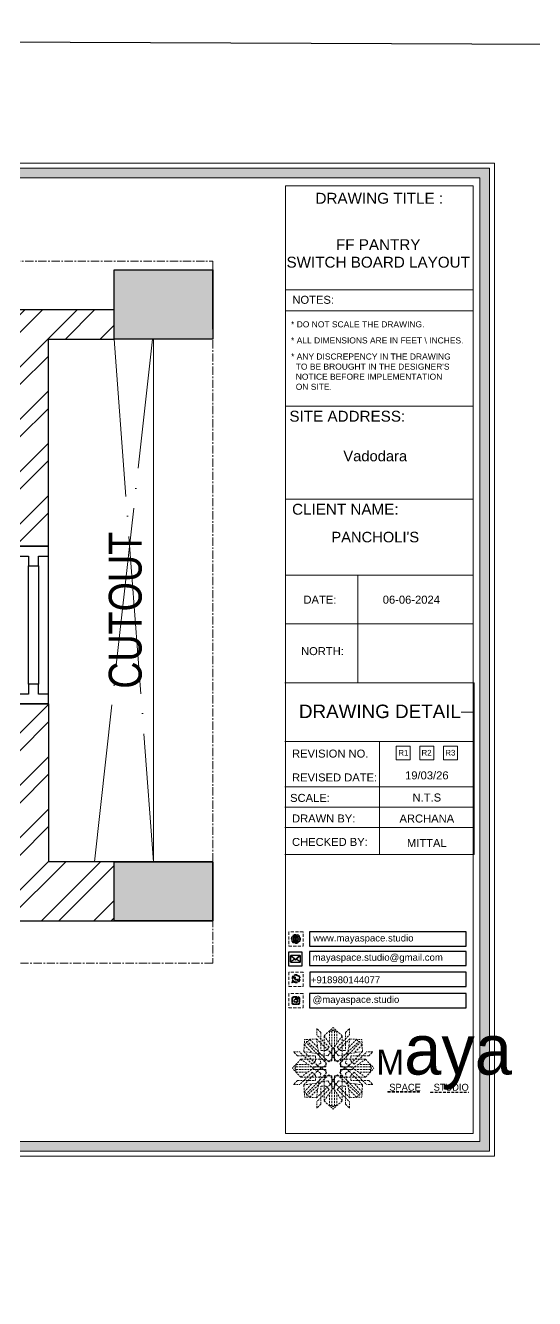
# Model space of a CAD drawing. Header units: millimetres. Extents: x 56222 to 3066687, y -650199 to -121287.
# Drawn here: x 133753.9 to 133831.3, y -184491.2 to -184297.6 of the extents above; entities that cross this region are included whole.
import ezdxf
from ezdxf.enums import TextEntityAlignment as Align

# ---------------------------------------------------------------- set-up
doc = ezdxf.new("R2010")
doc.units = ezdxf.units.MM
doc.header["$MEASUREMENT"] = 0
for name, pattern in [('ACAD_ISO04W100', [30, 24, -3, 0, -3]), ('CENTER', [2, 1.25, -0.25, 0.25, -0.25]), ('DASHEDX2', [1.5, 1, -0.5])]:
    doc.linetypes.add(name, pattern=pattern)
for name, color, linetype, lineweight in [('COLUMN', 1, 'Continuous', 30), ('Dimension', 10, 'DASHEDX2', 20), ('FIRST FLOOR', 7, 'Continuous', 9), ('FIRST FLOOR ( TEXT )', 7, 'Continuous', 9), ('FIRST FLOOR_( PLine )_', 251, 'Continuous', 30), ('FURNITURE', 32, 'Continuous', 9), ('GROUND FLOOR', 7, 'Continuous', 9), ('hatch-wall', 8, 'Continuous', 9), ('NAME PLATE', 7, 'Continuous', 25), ('TILE', 14, 'Continuous', 9)]:
    doc.layers.add(name, color=color, linetype=linetype, lineweight=lineweight)
doc.layers.add('XX~SLAB ( PLINE )', color=251, linetype='Continuous', plot=False)
doc.styles.add('Arial', font='arial.ttf')
doc.styles.add("Cn_BT_0'-0", font='swissc.ttf')
doc.styles.get("Standard").update_dxf_attribs({"font": 'arial.ttf', "height": 6})

# ---------------------------------------------------------------- blocks, each defined once
blk = doc.blocks.new('FSFSF')
at = {"color": 42, "lineweight": 5, "true_color": 0xe0ac11}
for p, q in [((28600.03, 143.51), (28600.03, 140.16)), ((28602.15, 141.41), (28600.03, 143.51)), ((28602.15, 141.41), (28602.15, 131.95)), ((28603.86, 139.69), (28608.58, 144.08)), ((28607.9, 142.22), (28606.58, 142.22)), ((28606.58, 142.22), (28606.58, 135.84)), ((28607.9, 142.22), (28608.58, 142.85)), ((28607.9, 142.22), (28607.9, 126.58)), ((28613.31, 139.69), (28608.58, 144.08)), ((28609.27, 142.22), (28608.59, 142.85)), ((28609.27, 142.22), (28609.27, 126.58)), ((28609.27, 142.22), (28610.59, 142.22)), ((28610.59, 142.22), (28610.59, 135.84)), ((28615.02, 141.41), (28617.14, 143.51)), ((28615.02, 141.41), (28615.02, 131.95)), ((28617.14, 143.51), (28617.14, 140.16)), ((28593.19, 131.45), (28593.54, 137.71)), ((28593.39, 135), (28594.56, 136.12)), ((28593.39, 135), (28597.6, 130.78)), ((28599.8, 138.06), (28593.54, 137.71)), ((28595.12, 136.69), (28594.53, 136.69)), ((28594.56, 136.12), (28594.56, 136.71)), ((28605.17, 124.98), (28594.56, 136.12)), ((28596.24, 137.86), (28595.12, 136.69)), ((28606.27, 126.08), (28595.12, 136.69)), ((28596.24, 137.86), (28600.47, 133.65)), ((28601.03, 130), (28599.8, 138.06)), ((28599.8, 138.05), (28608.58, 129.56)), ((28606.47, 133.76), (28600.03, 140.16)), ((28603.86, 126.58), (28603.86, 139.69)), ((28603.86, 139.69), (28608.58, 133.02)), ((28613.31, 139.69), (28608.59, 133.02)), ((28617.37, 138.05), (28608.59, 129.56)), ((28610.7, 133.76), (28617.14, 140.16)), ((28610.9, 126.08), (28622.05, 136.69)), ((28612.02, 124.98), (28622.62, 136.12)), ((28613.31, 126.58), (28613.31, 139.69)), ((28616.14, 130), (28617.37, 138.06)), ((28620.93, 137.86), (28616.7, 133.65)), ((28617.37, 138.06), (28623.63, 137.71)), ((28623.8, 135), (28619.59, 130.78)), ((28620.93, 137.86), (28622.05, 136.69)), ((28622.05, 136.69), (28622.64, 136.69)), ((28622.62, 136.12), (28622.62, 136.71)), ((28623.8, 135), (28622.62, 136.12)), ((28624, 131.45), (28623.65, 137.71)), ((28591.56, 127.39), (28587.17, 122.66)), ((28587.73, 131.22), (28591.08, 131.22)), ((28589.84, 129.1), (28587.73, 131.22)), ((28589.84, 129.1), (28599.29, 129.1)), ((28597.49, 124.78), (28591.08, 131.22)), ((28604.66, 127.39), (28591.56, 127.39)), ((28591.56, 127.39), (28598.23, 122.67)), ((28593.19, 131.45), (28601.69, 122.67)), ((28601.25, 130.22), (28593.19, 131.45)), ((28599.29, 126.5), (28599.29, 129.1)), ((28605.86, 129.18), (28601.03, 130)), ((28602.07, 125.39), (28601.25, 130.22)), ((28604.75, 131.95), (28602.15, 131.95)), ((28603.68, 126.54), (28603.68, 127.39)), ((28604.71, 127.57), (28603.86, 127.57)), ((28604.66, 123.35), (28604.66, 127.39)), ((28604.7, 126.58), (28604.71, 127.57)), ((28606.47, 133.76), (28604.75, 131.95)), ((28605.86, 129.18), (28608.58, 133.02)), ((28606.27, 126.08), (28608.58, 128.27)), ((28607.9, 128.92), (28608.58, 129.56)), ((28607.9, 128.92), (28608.58, 128.27)), ((28611.31, 129.18), (28608.59, 133.02)), ((28609.27, 128.92), (28608.59, 129.56)), ((28609.27, 128.92), (28608.59, 128.27)), ((28610.9, 126.08), (28608.59, 128.27)), ((28610.7, 133.76), (28612.42, 131.95)), ((28611.31, 129.18), (28616.14, 130)), ((28612.42, 131.95), (28615.02, 131.95)), ((28612.46, 126.58), (28612.46, 127.57)), ((28612.46, 127.57), (28613.31, 127.57)), ((28612.52, 123.35), (28612.52, 127.39)), ((28612.52, 127.39), (28625.63, 127.39)), ((28613.51, 126.54), (28613.51, 127.39)), ((28615.12, 125.39), (28615.94, 130.22)), ((28623.99, 131.45), (28615.5, 122.67)), ((28615.94, 130.22), (28624, 131.45)), ((28627.34, 129.1), (28617.89, 129.1)), ((28617.89, 126.5), (28617.89, 129.1)), ((28625.63, 127.39), (28618.96, 122.67)), ((28619.7, 124.78), (28626.1, 131.22)), ((28625.63, 127.39), (28630.02, 122.66)), ((28629.45, 131.22), (28626.1, 131.22)), ((28627.34, 129.1), (28629.45, 131.22)), ((28591.56, 117.94), (28587.17, 122.66)), ((28589.03, 123.35), (28588.4, 122.67)), ((28589.03, 121.98), (28588.4, 122.65)), ((28589.03, 123.35), (28589.03, 124.67)), ((28589.03, 124.67), (28595.4, 124.67)), ((28589.03, 123.35), (28604.66, 123.35)), ((28589.03, 121.98), (28604.66, 121.98)), ((28589.03, 121.98), (28589.03, 120.66)), ((28589.03, 120.66), (28595.4, 120.66)), ((28597.49, 120.54), (28591.08, 114.11)), ((28591.56, 117.94), (28598.23, 122.65)), ((28593.19, 113.88), (28601.69, 122.65)), ((28597.49, 124.78), (28599.29, 126.5)), ((28597.49, 120.54), (28599.29, 118.83)), ((28602.07, 125.39), (28598.23, 122.67)), ((28602.07, 119.94), (28598.23, 122.65)), ((28602.33, 123.35), (28601.69, 122.67)), ((28602.33, 121.98), (28601.69, 122.65)), ((28602.33, 123.35), (28602.97, 122.67)), ((28602.33, 121.98), (28602.97, 122.65)), ((28605.17, 124.98), (28602.97, 122.67)), ((28605.17, 120.35), (28602.97, 122.65)), ((28604.66, 126.54), (28603.68, 126.54)), ((28607.9, 126.58), (28603.86, 126.58)), ((28604.66, 121.98), (28604.66, 117.94)), ((28609.27, 126.58), (28613.31, 126.58)), ((28612.02, 124.98), (28614.21, 122.67)), ((28612.02, 120.35), (28614.21, 122.65)), ((28612.52, 126.54), (28613.51, 126.54)), ((28628.16, 123.35), (28612.52, 123.35)), ((28612.52, 121.98), (28612.52, 117.94)), ((28628.16, 121.98), (28612.52, 121.98)), ((28614.85, 123.35), (28614.21, 122.67)), ((28614.85, 121.98), (28614.21, 122.65)), ((28614.85, 123.35), (28615.5, 122.67)), ((28614.85, 121.98), (28615.5, 122.65)), ((28615.12, 125.39), (28618.96, 122.67)), ((28615.12, 119.94), (28618.96, 122.65)), ((28623.99, 113.88), (28615.5, 122.65)), ((28619.7, 124.78), (28617.89, 126.5)), ((28619.7, 120.54), (28617.89, 118.83)), ((28625.63, 117.94), (28618.96, 122.65)), ((28619.7, 120.54), (28626.1, 114.11)), ((28628.16, 124.67), (28621.78, 124.67)), ((28628.16, 120.66), (28621.78, 120.66)), ((28625.63, 117.94), (28630.02, 122.66)), ((28628.16, 123.35), (28628.16, 124.67)), ((28628.16, 123.35), (28628.78, 122.67)), ((28628.16, 121.98), (28628.78, 122.65)), ((28628.16, 121.98), (28628.16, 120.66)), ((28589.84, 116.23), (28587.73, 114.11)), ((28587.73, 114.11), (28591.08, 114.11)), ((28589.84, 116.23), (28599.29, 116.23)), ((28604.66, 117.94), (28591.56, 117.94)), ((28601.25, 115.1), (28593.19, 113.87)), ((28593.19, 113.87), (28593.54, 107.62)), ((28593.39, 110.32), (28597.6, 114.55)), ((28605.17, 120.35), (28594.56, 109.2)), ((28606.27, 119.15), (28595.12, 108.54)), ((28599.29, 118.83), (28599.29, 116.23)), ((28599.8, 107.17), (28608.58, 115.67)), ((28601.03, 115.23), (28599.8, 107.17)), ((28605.86, 116.05), (28601.03, 115.23)), ((28602.07, 119.94), (28601.25, 115.1)), ((28604.66, 118.78), (28603.68, 118.78)), ((28603.68, 118.78), (28603.68, 117.94)), ((28607.9, 118.65), (28603.86, 118.65)), ((28603.86, 118.65), (28603.86, 105.54)), ((28604.71, 117.66), (28603.86, 117.66)), ((28604.7, 118.65), (28604.71, 117.66)), ((28605.86, 116.05), (28608.58, 112.21)), ((28606.27, 119.15), (28608.58, 116.96)), ((28607.9, 103.01), (28607.9, 118.65)), ((28607.9, 116.31), (28608.58, 116.96)), ((28607.9, 116.31), (28608.58, 115.67)), ((28610.9, 119.15), (28608.59, 116.96)), ((28609.27, 116.31), (28608.59, 116.96)), ((28609.27, 116.31), (28608.59, 115.67)), ((28611.31, 116.05), (28608.59, 112.21)), ((28617.37, 107.17), (28608.59, 115.67)), ((28609.27, 118.65), (28613.31, 118.65)), ((28609.27, 103.01), (28609.27, 118.65)), ((28610.9, 119.15), (28622.05, 108.54)), ((28611.31, 116.05), (28616.14, 115.23)), ((28612.02, 120.35), (28622.62, 109.2)), ((28612.46, 118.65), (28612.46, 117.66)), ((28612.46, 117.66), (28613.31, 117.66)), ((28612.52, 118.78), (28613.51, 118.78)), ((28612.52, 117.94), (28625.63, 117.94)), ((28613.31, 118.65), (28613.31, 105.54)), ((28613.51, 118.78), (28613.51, 117.94)), ((28615.12, 119.94), (28615.94, 115.1)), ((28615.94, 115.1), (28624, 113.87)), ((28616.14, 115.23), (28617.37, 107.17)), ((28617.89, 118.83), (28617.89, 116.23)), ((28627.34, 116.23), (28617.89, 116.23)), ((28623.8, 110.32), (28619.59, 114.55)), ((28624, 113.87), (28623.65, 107.62)), ((28629.45, 114.11), (28626.1, 114.11)), ((28627.34, 116.23), (28629.45, 114.11)), ((28593.39, 110.32), (28594.56, 109.2)), ((28599.8, 107.17), (28593.54, 107.52)), ((28595.12, 108.54), (28594.53, 108.54)), ((28594.56, 109.2), (28594.56, 108.61)), ((28596.24, 107.37), (28595.12, 108.54)), ((28596.24, 107.37), (28600.47, 111.58)), ((28606.47, 111.47), (28600.03, 105.07)), ((28602.15, 103.82), (28602.15, 113.27)), ((28604.75, 113.27), (28602.15, 113.27)), ((28603.86, 105.54), (28608.58, 112.21)), ((28606.47, 111.47), (28604.75, 113.27)), ((28606.58, 103.01), (28606.58, 109.38)), ((28613.31, 105.54), (28608.59, 112.21)), ((28610.59, 103.01), (28610.59, 109.38)), ((28610.7, 111.47), (28612.42, 113.27)), ((28610.7, 111.47), (28617.14, 105.07)), ((28612.42, 113.27), (28615.02, 113.27)), ((28615.02, 103.82), (28615.02, 113.27)), ((28620.93, 107.37), (28616.7, 111.58)), ((28617.37, 107.17), (28623.63, 107.52)), ((28620.93, 107.37), (28622.05, 108.54)), ((28622.05, 108.54), (28622.64, 108.54)), ((28623.8, 110.32), (28622.62, 109.2)), ((28622.62, 109.2), (28622.62, 108.61)), ((28600.03, 101.71), (28600.03, 105.07)), ((28602.15, 103.82), (28600.03, 101.71)), ((28603.86, 105.54), (28608.58, 101.15)), ((28607.9, 103.01), (28606.58, 103.01)), ((28607.9, 103.01), (28608.58, 102.38)), ((28613.31, 105.54), (28608.58, 101.15)), ((28609.27, 103.01), (28608.59, 102.38)), ((28609.27, 103.01), (28610.59, 103.01)), ((28615.02, 103.82), (28617.14, 101.71)), ((28617.14, 101.71), (28617.14, 105.07))]:
    blk.add_line(p, q, dxfattribs=at)
blk = doc.blocks.new('hgwg')
at = {"layer": 'Dimension', "true_color": 0xd39e00}
h = blk.add_hatch(color=42, dxfattribs=at)
h.dxf.hatch_style = 1
h.paths.add_polyline_path([(27505.71, 45.05), (27494.27, 45.05), (27494.27, 44.9), (27505.71, 44.9)])
h = blk.add_hatch(color=42, dxfattribs=at)
h.dxf.hatch_style = 1
h.paths.add_polyline_path([(27523.3, 44.9), (27509.68, 44.9), (27509.68, 44.75), (27523.3, 44.75)])
at = {"layer": 'Dimension', "color": 42, "true_color": 0xd39e00}
for p, q in [((27494.27, 45.05), (27505.71, 45.05)), ((27494.27, 44.9), (27494.27, 45.05)), ((27494.27, 44.9), (27505.71, 44.9)), ((27505.71, 45.05), (27505.71, 44.9)), ((27509.68, 44.9), (27523.3, 44.9)), ((27509.68, 44.9), (27509.68, 44.75)), ((27509.68, 44.75), (27523.3, 44.75)), ((27523.3, 44.75), (27523.3, 44.9))]:
    blk.add_line(p, q, dxfattribs=at)
at = {"layer": 'Dimension', "color": 42, "true_color": 0xd39e00, "attachment_point": 1}
for s, width, insert, char_height in [('{\\fCinzel|b0|i0|c0|p2;\\H1.5x;M\\fAmsterdam One|b0|i0|c0|p2;\\H2x;aya}', 85.3277, (27490.17, 69.17), 6), ('{\\fCinzel|b0|i0|c0|p0;SPACE     STUDIO}', 66.129, (27494.83, 47.86), 2.5)]:
    blk.add_mtext_dynamic_manual_height_columns(s, width=width, gutter_width=30, heights=[0], dxfattribs=dict(at, insert=insert, char_height=char_height))
blk = doc.blocks.new('QEGW4TG')
at = {"layer": 'Dimension', "true_color": 0x000000}
h = blk.add_hatch(color=18, dxfattribs=at)
h.dxf.hatch_style = 1
h.paths.add_polyline_path([(1.19, 1.98), (1.03, 1.3, 0.550912), (1.11, 1.23), (1.75, 1.39, 6.344125)])
h.paths.add_polyline_path([(1.81, 1.7), (1.4, 1.6), (1.5, 2.03, -9.071339)], flags=16)
h.paths.add_polyline_path([(1.75, 2.69, -0.387513), (1.89, 3.19, -0.360742), (2.01, 3.18), (2.17, 2.86, -0.071517), (2.06, 2.73, 0.321676), (2.05, 2.65, 0.122183), (2.53, 2.25, 0.066047), (2.69, 1.93, 0.375674), (3.11, 2.16, 0.526753), (3.03, 2.29), (2.79, 2.37, 0.273721), (2.69, 2.34, 0.040749), (2.63, 2.27, -2.427977), (2.45, 2, -0.190785)], flags=0)
h = blk.add_hatch(color=18, dxfattribs=at)
h.dxf.hatch_style = 1
h.paths.add_polyline_path([(2.69, 2.34, 0.040749), (2.63, 2.27, -0.441282), (2.53, 2.25, -0.11828), (2.06, 2.64, -0.441282), (2.07, 2.74, 0.040749), (2.13, 2.81, 0.290083), (2.14, 2.92), (2.01, 3.18, 0.316231), (1.91, 3.2, 0.190337), (1.73, 3, 0.170513), (1.72, 2.74, 0.252784), (2.69, 1.93, 0.170513), (2.95, 1.97, 0.190337), (3.11, 2.18, 0.466684), (3.03, 2.29), (2.79, 2.37, 0.273721)])
for p, q in [((1.19, 1.98), (1.03, 1.3)), ((1.1, 1.23), (1.75, 1.39)), ((1.5, 2.03), (1.4, 1.6)), ((1.4, 1.6), (1.81, 1.7)), ((2.01, 3.18), (2.14, 2.92)), ((3.07, 2.28), (2.8, 2.36))]:
    blk.add_line(p, q)
blk.add_lwpolyline([(0, 0), (4.68, 0), (4.68, 4.68), (0, 4.68)], close=True)
for centre, radius, start, end in [((1.09, 1.29), 0.0598, 164.8483, 282.1458), ((2.39, 2.56), 1.34, 241.4727, 205.6422), ((2.39, 2.56), 1.04, 235.9962, 210.8333), ((2.09, 2.87), 0.39, 159.7007, 198.4072), ((2.96, 3.23), 1.33, 201.4218, 258.1669), ((2.07, 2.87), 0.364, 118.9685, 159.3648), ((1.94, 3.12), 0.0896, 41.8985, 123.1344), ((2.11, 2.68), 0.066, 135.9932, 224.8892), ((1.67, 3.16), 0.586, 312.4617, 321.8728), ((3.12, 3.42), 1.31, 216.5455, 243.5279), ((2.05, 2.87), 0.104, 320.3924, 28.6971), ((2.57, 2.3), 0.066, 234.2482, 323.1441), ((3.11, 1.94), 0.586, 137.2645, 146.6756), ((2.76, 2.27), 0.104, 70.4402, 138.745), ((2.75, 2.31), 0.39, 260.7301, 299.4366), ((2.76, 2.29), 0.364, 299.7725, 340.1688), ((3.03, 2.2), 0.0896, 336.0029, 57.2388)]:
    blk.add_arc(centre, radius, start, end)
blk = doc.blocks.new('ASGERG')
at = {"layer": 'Dimension', "true_color": 0x000000}
h = blk.add_hatch(color=18, dxfattribs=at)
h.dxf.hatch_style = 1
h.paths.add_polyline_path([(0.99, 1.7, 0.402382), (1.83, 1.03), (2.96, 1.03, 0.426145), (3.66, 1.9), (3.66, 2.99, 0.402382), (2.83, 3.67), (1.69, 3.67, 0.426145), (0.99, 2.79)])
h.paths.add_polyline_path([(1.27, 1.72, 0.402382), (1.8, 1.3), (2.94, 1.3, 0.426145), (3.38, 1.85), (3.38, 2.97, 0.402382), (2.85, 3.4), (1.72, 3.4, 0.426145), (1.27, 2.85)], flags=16)
h.paths.add_polyline_path([(3.02, 2.35, -1), (1.64, 2.35, -1)], flags=0)
h.paths.add_polyline_path([(2.74, 2.35, -1), (1.92, 2.35, -1)], flags=0)
h.paths.add_polyline_path([(3.19, 3.02, -1), (2.86, 3.02, -1)], flags=0)
h.paths.add_polyline_path([(1.64, 2.35, 1), (3.02, 2.35, 1)], flags=0)
h = blk.add_hatch(color=18, dxfattribs=at)
h.dxf.hatch_style = 1
h.paths.add_polyline_path([(1.64, 2.35, 1), (3.02, 2.35, 1)])
h.paths.add_polyline_path([(2.74, 2.35, 1), (1.92, 2.35, 1)], flags=16)
h = blk.add_hatch(color=18, dxfattribs=at)
h.dxf.hatch_style = 1
h.paths.add_polyline_path([(3.19, 3.02, 1), (2.86, 3.02, 1)])
for p, q in [((0.99, 2.99), (0.99, 1.7)), ((1.27, 2.97), (1.27, 1.72)), ((1.69, 3.67), (2.96, 3.67)), ((1.69, 1.03), (2.96, 1.03)), ((2.94, 3.4), (1.72, 3.4)), ((2.94, 1.3), (1.72, 1.3)), ((3.38, 2.97), (3.38, 1.72)), ((3.66, 2.99), (3.66, 1.7))]:
    blk.add_line(p, q)
blk.add_lwpolyline([(0, 0), (4.68, 0), (4.68, 4.68), (0, 4.68)], close=True)
for centre, radius in [((2.33, 2.35), 0.694), ((2.33, 2.35), 0.414), ((3.02, 3.02), 0.168)]:
    blk.add_circle(centre, radius)
for centre, radius, start, end in [((1.76, 2.89), 0.778, 94.8631, 172.8127), ((1.76, 1.8), 0.778, 187.1873, 265.1369), ((1.76, 2.91), 0.491, 94.8631, 172.8127), ((1.76, 1.78), 0.491, 187.1873, 265.1369), ((2.9, 2.91), 0.491, 7.1873, 85.1369), ((2.9, 1.78), 0.491, 274.8631, 352.8127), ((2.89, 2.89), 0.778, 7.1873, 85.1369), ((2.89, 1.8), 0.778, 274.8631, 352.8127)]:
    blk.add_arc(centre, radius, start, end)
blk = doc.blocks.new('DTGWEGEARG')
at = {"layer": 'Dimension', "true_color": 0x000000}
h = blk.add_hatch(color=18, dxfattribs=at)
h.dxf.hatch_style = 1
h.paths.add_polyline_path([(3.83, 2.34, 1), (0.85, 2.34, 1)])
h.paths.add_polyline_path([(2.41, 1.12), (2.41, 1.69, -0.058279), (2.81, 1.63, -0.103353)], flags=16)
h.paths.add_polyline_path([(2.26, 1.13, -0.101741), (1.87, 1.63, -0.057171), (2.26, 1.69)], flags=16)
h.paths.add_polyline_path([(2.17, 1.01, -0.105795), (1.72, 1.58, 0.055205), (1.38, 1.41, 0.169822)], flags=16)
h.paths.add_polyline_path([(3.02, 1.72, 0.081336), (3.13, 2.27), (3.68, 2.27, -0.152069), (3.4, 1.52, 0.05687)], flags=16)
h.paths.add_polyline_path([(2.87, 1.77, 0.061945), (2.41, 1.84), (2.41, 2.27), (2.98, 2.27, -0.081344)], flags=16)
h.paths.add_polyline_path([(2.26, 1.84, 0.060923), (1.8, 1.77, -0.081344), (1.7, 2.27), (2.26, 2.27)], flags=16)
h.paths.add_polyline_path([(1.66, 1.72, 0.05687), (1.28, 1.52, -0.152069), (1, 2.27), (1.55, 2.27, 0.081336)], flags=16)
h.paths.add_polyline_path([(2.98, 2.42), (2.41, 2.42), (2.41, 2.83, 0.061945), (2.87, 2.91, -0.080009)], flags=16)
h.paths.add_polyline_path([(3.13, 2.42, 0.080116), (3.02, 2.96, 0.127778), (2.51, 3.67, -0.36029), (3.68, 2.42)], flags=16)
h.paths.add_polyline_path([(2.26, 2.42), (1.7, 2.42, -0.080009), (1.8, 2.91, 0.060923), (2.26, 2.84)], flags=16)
h.paths.add_polyline_path([(1.55, 2.42), (1, 2.42, -0.150466), (1.28, 3.16, 0.05687), (1.66, 2.96, 0.080116)], flags=16)
h.paths.add_polyline_path([(2.41, 2.98), (2.41, 3.56, -0.103353), (2.81, 3.05, -0.058279)], flags=16)
h.paths.add_polyline_path([(2.26, 2.99, -0.057171), (1.87, 3.05, -0.101741), (2.26, 3.55)], flags=16)
h.paths.add_polyline_path([(1.72, 3.1, -0.055205), (1.38, 3.27, -0.169822), (2.17, 3.67, 0.105795)], flags=16)
blk.add_lwpolyline([(0, 0), (4.68, 0), (4.68, 4.68), (0, 4.68)], close=True)
at = {"layer": 'Dimension', "color": 18, "true_color": 0x000000}
for p, q in [((1, 2.42), (1.55, 2.42)), ((1, 2.27), (1.55, 2.27)), ((1.7, 2.42), (2.26, 2.42)), ((1.7, 2.27), (2.26, 2.27)), ((2.26, 3.55), (2.26, 2.99)), ((2.26, 2.84), (2.26, 2.42)), ((2.26, 2.27), (2.26, 1.84)), ((2.26, 1.69), (2.26, 1.13)), ((2.41, 3.56), (2.41, 2.98)), ((2.41, 2.83), (2.41, 2.42)), ((2.41, 2.42), (2.98, 2.42)), ((2.41, 2.27), (2.98, 2.27)), ((2.41, 2.27), (2.41, 1.84)), ((2.41, 1.69), (2.41, 1.12)), ((3.13, 2.42), (3.68, 2.42)), ((3.13, 2.27), (3.68, 2.27))]:
    blk.add_line(p, q, dxfattribs=at)
blk.add_circle((2.34, 2.34), 1.49, dxfattribs=at)
for centre, radius, start, end in [((2.34, 2.34), 1.34, 142.3819, 176.6093), ((2.34, 2.34), 1.34, 183.0315, 217.6181), ((2.34, 4.74), 1.9, 236.1399, 249.1595), ((2.34, -0.06), 1.9, 110.8405, 123.8601), ((2.34, 2.34), 1.34, 97.3549, 135.9073), ((2.34, 4.74), 1.75, 236.7417, 249.3811), ((2.34, -0.06), 1.75, 110.6189, 123.2583), ((2.34, 2.34), 1.34, 224.0927, 262.6451), ((3.28, 2.34), 1.73, 159.0567, 177.3789), ((3.28, 2.34), 1.73, 182.3435, 200.9433), ((3.28, 2.34), 1.58, 158.8325, 177.1302), ((3.28, 2.34), 1.58, 182.5658, 201.1675), ((3.28, 2.34), 1.73, 129.9301, 154.0867), ((3.28, 2.34), 1.73, 205.9133, 230.0699), ((2.34, 4.74), 1.9, 253.6799, 267.6253), ((2.34, -0.06), 1.9, 92.3747, 106.3201), ((3.28, 2.34), 1.58, 130.1073, 153.3446), ((2.34, 4.74), 1.75, 254.3336, 267.422), ((2.34, -0.06), 1.75, 92.578, 105.6664), ((3.28, 2.34), 1.58, 206.6554, 229.8927), ((1.4, 2.34), 1.58, 26.6554, 50.2584), ((2.34, 4.74), 1.75, 272.3248, 285.6664), ((2.34, 4.74), 1.9, 272.1415, 286.3201), ((2.34, -0.06), 1.9, 73.6799, 87.8585), ((2.34, -0.06), 1.75, 74.3336, 87.6752), ((1.4, 2.34), 1.58, 309.7416, 333.3446), ((2.34, 2.34), 1.34, 3.3907, 82.6451), ((1.4, 2.34), 1.73, 25.9133, 50.0699), ((1.4, 2.34), 1.73, 309.9301, 334.0867), ((2.34, 2.34), 1.34, 277.3549, 315.9073), ((1.4, 2.34), 1.58, 2.8698, 21.1675), ((1.4, 2.34), 1.58, 338.8325, 357.4342), ((2.34, 4.74), 1.75, 290.6189, 303.2583), ((2.34, -0.06), 1.75, 56.7417, 69.3811), ((2.34, 4.74), 1.9, 290.8405, 303.8601), ((1.4, 2.34), 1.73, 2.6211, 20.9433), ((1.4, 2.34), 1.73, 339.0567, 357.6565), ((2.34, -0.06), 1.9, 56.1399, 69.1595), ((2.34, 2.34), 1.34, 322.3819, 356.9685)]:
    blk.add_arc(centre, radius, start, end, dxfattribs=at)

msp = doc.modelspace()

# ---------------------------------------------------------------- hatches: boundary and pattern name
at = {"layer": 'Dimension', "linetype": 'Continuous', "true_color": 0xd39e00}
h = msp.add_hatch(color=42, dxfattribs=at)
h.paths.add_polyline_path([(133611.972, -184319.253), (133611.972, -184468.794), (133824.426, -184468.794), (133824.426, -184319.253)])
h.paths.add_polyline_path([(133613.463, -184320.744), (133822.935, -184320.744), (133822.935, -184467.303), (133613.463, -184467.303)], flags=16)
at = {"layer": 'Dimension', "true_color": 0x000000}
h = msp.add_hatch(color=18, dxfattribs=at)
h.dxf.hatch_style = 1
h.paths.add_polyline_path([(133795.546, -184440.066, 0.4142136), (133795.704, -184439.907), (133795.704, -184439.116, 0.4142136), (133795.546, -184438.957), (133794.288, -184438.957, 0.4142136), (133794.13, -184439.116), (133794.13, -184439.907, 0.4142136), (133794.288, -184440.066)])
h.paths.add_polyline_path([(133795.034, -184439.589), (133795.616, -184439.977, -0.1989124), (133795.546, -184440.006), (133794.288, -184440.006, -0.1989124), (133794.218, -184439.977), (133794.8, -184439.589), (133794.917, -184439.698)], flags=16)
h.paths.add_polyline_path([(133794.917, -184439.617), (133794.277, -184439.017, -0.0287833), (133794.288, -184439.017), (133795.546, -184439.017, -0.0287833), (133795.557, -184439.017)], flags=16)
h.paths.add_polyline_path([(133795.078, -184439.547), (133795.615, -184439.045, -0.2024819), (133795.645, -184439.116), (133795.645, -184439.907, -0.043076), (133795.643, -184439.924)], flags=16)
h.paths.add_polyline_path([(133794.756, -184439.547), (133794.191, -184439.924, -0.043076), (133794.189, -184439.907), (133794.189, -184439.116, -0.2024819), (133794.219, -184439.045)], flags=16)
at = {"layer": 'FURNITURE', "linetype": 'CENTER', "lineweight": 15, "true_color": 0x636466}
h = msp.add_hatch(dxfattribs=at)
h.set_pattern_fill('AR-CONC', color=251)
h.set_pattern_definition([(50, (436.7677, 7.268), (7.17260183, -0.62752135), [0.75, -8.25]), (355, (436.768, 7.268), (-1.38751334, 7.52192134), [0.6, -6.6]), (100.4514445, (437.3654, 7.2156), (5.78508847, 6.8943999), [0.63740192, -7.01142112]), (46.1842, (436.768, 9.268), (10.6724133, -1.6551928), [1.125, -12.375]), (96.6356355, (437.657, 9.13), (9.34661946, 9.741186), [0.9561034, -10.5171376]), (351.184164, (436.768, 9.268), (9.34661945, 9.741186), [0.9, -9.9]), (21, (437.7677, 8.768), (5.96907052, -4.0261889), [0.75, -8.25]), (326, (437.768, 8.768), (2.43315332, 7.25150045), [0.6, -6.6]), (71.4514447, (438.265, 8.4324), (8.40222377, 3.22531153), [0.6374019, -7.01142112]), (37.5, (436.7677, 7.268), (0.121598553, 3.328938538), [0, -6.52, 0, -6.7, 0, -6.625]), (7.5, (436.7677, 7.268), (2.630695374, 3.94411712), [0, -3.82, 0, -6.37, 0, -2.525]), (327.5, (434.5377, 7.268), (5.338224362, -0.225548717), [0, -2.5, 0, -7.8, 0, -10.35]), (317.5, (433.5377, 7.268), (5.83186169, 1.00104982), [0, -3.25, 0, -5.18, 0, -7.35])])
h.paths.add_polyline_path([(133638.84, -184418.746), (133628.34, -184418.746), (133628.34, -184433.746), (133638.84, -184433.746), (133638.84, -184430.746)])
h.paths.add_polyline_path([(133638.84, -184334.746), (133623.84, -184334.746), (133623.84, -184351.246), (133638.84, -184351.246)])
h.paths.add_polyline_path([(133782.34, -184334.746), (133767.34, -184334.746), (133767.34, -184345.249), (133782.34, -184345.249)])
h.paths.add_polyline_path([(133782.34, -184424.746), (133767.34, -184424.746), (133767.34, -184433.746), (133782.34, -184433.746), (133782.34, -184429.246)])
at = {"layer": 'hatch-wall', "linetype": 'CENTER', "lineweight": 15}
h = msp.add_hatch(dxfattribs=at)
h.set_pattern_fill('ANSI32', color=256, scale=15)
h.set_pattern_definition([(45, (436.7677, 7.268), (-3.97747564, 3.97747564), []), (45, (439.4193, 7.268), (-3.97747564, 3.97747564), [])])
h.paths.add_polyline_path([(133632.84, -184351.246), (133628.34, -184351.246), (133628.34, -184418.746), (133632.84, -184418.746)])
h.paths.add_polyline_path([(133767.34, -184340.746), (133638.84, -184340.746), (133638.84, -184345.246), (133752.84, -184345.246), (133752.84, -184372.2), (133752.84, -184376.751), (133757.34, -184376.751), (133757.34, -184345.246), (133767.34, -184345.246)])
h.paths.add_polyline_path([(133757.424, -184400.751), (133752.84, -184400.751), (133752.84, -184429.246), (133729.34, -184429.246), (133674.84, -184429.246), (133670.84, -184429.246), (133670.84, -184433.746), (133767.34, -184433.746), (133767.34, -184424.746), (133757.424, -184424.746)])
h.paths.add_polyline_path([(133632.84, -184433.746), (133628.34, -184433.746), (133628.34, -184440.18), (133632.84, -184440.18)])

# ---------------------------------------------------------------- linework, layer by layer
at = {"color": 18, "true_color": 0x000000}
for points in [[(133797.074, -184437.586), (133820.879, -184437.586), (133820.879, -184435.41), (133797.074, -184435.41)], [(133797.074, -184440.556), (133820.879, -184440.556), (133820.879, -184438.38), (133797.074, -184438.38)], [(133797.085, -184443.723), (133820.879, -184443.723), (133820.879, -184441.547), (133797.085, -184441.547)], [(133797.074, -184446.966), (133820.879, -184446.966), (133820.879, -184444.791), (133797.074, -184444.791)]]:
    msp.add_lwpolyline(points, close=True, dxfattribs=at)
msp.add_lwpolyline([(133793.881, -184440.572), (133795.95, -184440.572), (133795.95, -184438.503), (133793.881, -184438.503)], close=True)
at = {"layer": 'COLUMN', "transparency": 33554687}
for points in [[(133767.34, -184345.249), (133767.34, -184334.746), (133782.34, -184334.746), (133782.34, -184345.249)], [(133767.34, -184433.746), (133767.34, -184424.746), (133782.34, -184424.746), (133782.34, -184433.746)]]:
    msp.add_lwpolyline(points, close=True, dxfattribs=at)
at = {"layer": 'Dimension', "color": 42, "linetype": 'Continuous', "true_color": 0xd39e00}
for p, q in [((133821.925, -184337.745), (133793.378, -184337.745)), ((133821.925, -184340.961), (133793.378, -184340.961)), ((133821.925, -184355.47), (133793.378, -184355.47)), ((133821.925, -184369.62), (133793.378, -184369.62)), ((133821.925, -184381.15), (133793.378, -184381.15)), ((133804.423, -184381.15), (133804.423, -184397.539)), ((133821.925, -184388.569), (133793.378, -184388.569)), ((133822.098, -184397.539), (133793.289, -184397.539)), ((133822.098, -184397.539), (133822.098, -184423.632)), ((133820.111, -184402.012), (133822.098, -184402.012)), ((133793.289, -184406.485), (133822.098, -184406.485)), ((133807.694, -184423.632), (133807.694, -184406.485)), ((133822.098, -184413.344), (133793.289, -184413.344)), ((133822.098, -184416.433), (133793.289, -184416.433)), ((133822.098, -184419.522), (133793.289, -184419.522)), ((133793.289, -184423.632), (133822.098, -184423.632))]:
    msp.add_line(p, q, dxfattribs=at)
at = {"layer": 'Dimension', "color": 18, "linetype": 'Continuous', "true_color": 0x000000}
for p, q in [((133794.13, -184439.116), (133794.13, -184439.907)), ((133794.189, -184439.116), (133794.189, -184439.907)), ((133794.191, -184439.924), (133794.756, -184439.547)), ((133794.218, -184439.977), (133794.8, -184439.589)), ((133794.219, -184439.045), (133794.756, -184439.547)), ((133794.277, -184439.017), (133794.917, -184439.617)), ((133794.288, -184438.957), (133795.546, -184438.957)), ((133794.288, -184439.017), (133795.546, -184439.017)), ((133794.288, -184440.006), (133795.546, -184440.006)), ((133794.8, -184439.589), (133794.917, -184439.698)), ((133794.917, -184439.617), (133795.557, -184439.017)), ((133794.917, -184439.698), (133795.034, -184439.589)), ((133795.616, -184439.977), (133795.034, -184439.589)), ((133795.078, -184439.547), (133795.615, -184439.045)), ((133795.643, -184439.924), (133795.078, -184439.547)), ((133795.645, -184439.116), (133795.645, -184439.907)), ((133795.704, -184439.116), (133795.704, -184439.907)), ((133794.288, -184440.066), (133795.546, -184440.066))]:
    msp.add_line(p, q, dxfattribs=at)
at = {"layer": 'Dimension', "color": 42, "linetype": 'Continuous', "true_color": 0xd39e00}
for points in [[(133611.226, -184318.507), (133825.171, -184318.507), (133825.171, -184469.539), (133611.226, -184469.539)], [(133611.972, -184319.253), (133824.426, -184319.253), (133824.426, -184468.794), (133611.972, -184468.794)], [(133613.463, -184320.744), (133822.935, -184320.744), (133822.935, -184467.303), (133613.463, -184467.303)], [(133810.244, -184407.149), (133812.346, -184407.149), (133812.346, -184409.251), (133810.244, -184409.251)], [(133813.845, -184407.149), (133815.947, -184407.149), (133815.947, -184409.251), (133813.845, -184409.251)], [(133817.446, -184407.149), (133819.548, -184407.149), (133819.548, -184409.251), (133817.446, -184409.251)]]:
    msp.add_lwpolyline(points, close=True, dxfattribs=at)
at = {"layer": 'Dimension', "color": 42, "linetype": 'ByBlock', "true_color": 0xd39e00}
msp.add_lwpolyline([(133793.378, -184466.076), (133793.378, -184321.971), (133821.925, -184321.971), (133821.925, -184466.076)], close=True, dxfattribs=at)
at = {"layer": 'Dimension', "color": 18, "true_color": 0x000000}
for centre, radius, start, end in [((133794.288, -184439.116), 0.158, 90, 180), ((133794.288, -184439.907), 0.158, 180, 270), ((133794.288, -184439.116), 0.0989, 134.21354, 180), ((133794.288, -184439.907), 0.0989, 180, 189.86619), ((133794.288, -184439.907), 0.0989, 224.99995, 270), ((133794.288, -184439.116), 0.0989, 90, 96.59481), ((133795.546, -184439.116), 0.158, 0, 90), ((133795.546, -184439.116), 0.0989, 83.40519, 90), ((133795.546, -184439.907), 0.158, 270, 0), ((133795.546, -184439.907), 0.0989, 270, 315.00005), ((133795.546, -184439.116), 0.0989, 0, 45.78646), ((133795.546, -184439.907), 0.0989, 350.13381, 0)]:
    msp.add_arc(centre, radius, start, end, dxfattribs=at)
at = {"layer": 'FIRST FLOOR', "transparency": 33554687}
for p, q in [((133773.34, -184345.249), (133773.34, -184424.746)), ((133752.84, -184376.751), (133757.34, -184376.751)), ((133674.34, -184433.746), (133782.34, -184433.746))]:
    msp.add_line(p, q, dxfattribs=at)
at = {"layer": 'FIRST FLOOR_( PLine )_', "transparency": 33554687}
for p, q in [((133782.34, -184343.746), (133782.34, -184334.746)), ((133638.84, -184340.746), (133767.34, -184340.746)), ((133757.34, -184376.751), (133757.34, -184345.246)), ((133757.34, -184345.246), (133767.327, -184345.246)), ((133752.84, -184376.751), (133757.34, -184376.751))]:
    msp.add_line(p, q, dxfattribs=at)
msp.add_lwpolyline([(133670.84, -184429.246), (133670.84, -184433.746), (133782.34, -184433.746), (133782.34, -184429.246), (133782.34, -184424.746), (133757.424, -184424.746), (133757.424, -184400.751), (133752.84, -184400.751), (133752.84, -184429.246)], close=True, dxfattribs=at)
at = {"layer": 'FURNITURE', "color": 9, "linetype": 'CENTER', "lineweight": 15, "true_color": 0xc7c8ca}
msp.add_lwpolyline([(133782.34, -184440.18), (133619.811, -184440.18), (133619.811, -184333.431), (133782.34, -184333.431)], close=True, dxfattribs=at)
at = {"layer": 'GROUND FLOOR', "color": 1, "linetype": 'ACAD_ISO04W100', "transparency": 33554687}
for p, q in [((133764.34, -184424.746), (133773.173, -184345.249)), ((133767.327, -184345.246), (133773.34, -184424.746))]:
    msp.add_line(p, q, dxfattribs=at)
at = {"layer": 'TILE', "color": 1, "lineweight": 30}
msp.add_lwpolyline([(133149.693, -184297.557), (134371.584, -184302.616), (134371.584, -184802.923), (133149.693, -184797.864)], close=True, dxfattribs=at)
at = {"layer": 'XX~SLAB ( PLINE )', "transparency": 33554687}
msp.add_lwpolyline([(133752.84, -184376.751), (133752.84, -184378.251), (133754.34, -184378.251), (133754.34, -184379.751), (133755.84, -184379.751), (133755.84, -184397.751), (133754.34, -184397.751), (133754.34, -184399.251), (133752.84, -184399.251), (133752.84, -184400.751), (133757.34, -184400.751), (133757.34, -184399.251), (133755.84, -184399.251), (133755.84, -184397.751), (133754.34, -184397.751), (133754.34, -184379.751), (133755.84, -184379.751), (133755.84, -184378.251), (133757.34, -184378.251), (133757.34, -184376.751), (133752.84, -184376.751), (133752.84, -184400.751), (133757.34, -184400.751), (133757.34, -184376.751)], close=True, dxfattribs=at)

# ---------------------------------------------------------------- block references
at = {"layer": 'Dimension', "color": 42, "true_color": 0xd39e00}
for name, p, xscale, yscale, zscale in [('DTGWEGEARG', (133793.893, -184437.586), 0.465107644498492, 0.465107644498492, 0.465107644498492), ('QEGW4TG', (133793.904, -184443.723), 0.465107644498492, 0.465107644498492, 0.465107644498492), ('ASGERG', (133793.893, -184446.966), 0.465107644498492, 0.465107644498492, 0.465107644498492), ('FSFSF', (125522.555, -184491.651), 0.289357072145328, 0.289357072145328, 0.289357072145328), ('hgwg', (122198.927, -184478.732), 0.422270709972865, 0.422270709972865, 0.422270709972865)]:
    msp.add_blockref(name, p, dxfattribs=dict(at, xscale=xscale, yscale=yscale, zscale=zscale))

# ---------------------------------------------------------------- texts
at = {"color": 18, "true_color": 0x000000, "char_height": 1.03996, "attachment_point": 1}
for s, width, gutter_width, insert in [('www.mayaspace.studio', 6.98383, 5.842, (133797.611, -184435.835)), ('mayaspace.studio@gmail.com', 4.357, 3.645, (133797.528, -184438.769)), ('+918980144077', 16.99025, 3.645, (133797.259, -184442.19)), ('@mayaspace.studio', 4.357, 3.645, (133797.528, -184445.18))]:
    msp.add_mtext_dynamic_manual_height_columns(s, width=width, gutter_width=gutter_width, heights=[0], dxfattribs=dict(at, insert=insert))
at = {"layer": 'FIRST FLOOR ( TEXT )', "color": 1, "transparency": 33554687, "insert": (133769.061, -184386.508), "char_height": 5, "attachment_point": 5, "rotation": 90, "style": "Cn_BT_0'-0"}
msp.add_mtext('CUTOUT', dxfattribs=at)
at = {"layer": 'NAME PLATE', "style": 'Arial'}
for s, height, p in [('DRAWING TITLE : ', 1.65616, (133807.99, -184324.668)), ('FF PANTRY', 1.6562, (133807.502, -184331.726)), ('SWITCH BOARD LAYOUT', 1.65616, (133807.502, -184334.389)), ('NOTES:', 1.2169, (133797.612, -184339.89)), ('SITE ADDRESS:', 1.65616, (133802.805, -184357.817)), ('Vadodara', 1.601, (133807.052, -184363.844)), ('CLIENT NAME:', 1.65616, (133802.504, -184371.967)), ("PANCHOLI'S", 1.601, (133807.052, -184376.171)), ('DATE:', 1.2169, (133798.633, -184385.501)), ('06-06-2024', 1.2169, (133812.54, -184385.501)), ('NORTH:', 1.2169, (133799.021, -184393.324)), ('DRAWING DETAIL', 2.04756, (133807.761, -184402.9)), ('REVISION NO.', 1.21688, (133800.204, -184408.911)), ('REVISED DATE: ', 1.21688, (133801.102, -184412.539)), ('SCALE:', 1.2169, (133797.123, -184415.651)), ('DRAWN BY:', 1.2169, (133799.212, -184418.778)), ('ARCHANA', 1.2169, (133814.896, -184418.783)), ('CHECKED BY:', 1.21688, (133800.157, -184422.348)), ('MITTAL', 1.2169, (133814.896, -184422.51))]:
    msp.add_text(s, height=height, dxfattribs=at).set_placement(p, align=Align.CENTER)
for s, p in [('R1', (133810.566, -184408.596)), ('R2', (133814.089, -184408.596))]:
    msp.add_text(s, height=0.8578, dxfattribs=at).set_placement(p)
at = {"layer": 'NAME PLATE', "char_height": 0.92036, "width": 35.55822, "attachment_point": 1, "style": 'Arial'}
for s, insert in [('* DO NOT SCALE THE DRAWING.', (133794.249, -184342.554)), ('* ALL DIMENSIONS ARE IN FEET \\\\ INCHES.', (133794.249, -184345.001)), ("* ANY DISCREPENCY IN THE DRAWING \\P  TO BE BROUGHT IN THE DESIGNER'S\\P  NOTICE BEFORE IMPLEMENTATION \\P  ON SITE.", (133794.249, -184347.449))]:
    msp.add_mtext(s, dxfattribs=dict(at, insert=insert))
at = {"layer": 'NAME PLATE', "lineweight": 0, "attachment_point": 2, "style": 'Arial'}
for s, insert, char_height, width in [('R3', (133818.471, -184407.735), 0.8578, 1.67429), ('19/03/26', (133814.896, -184411.005), 1.2169, 10.54563), ('N.T.S', (133814.896, -184414.373), 1.2169, 2.37501)]:
    msp.add_mtext(s, dxfattribs=dict(at, insert=insert, char_height=char_height, width=width))

doc.saveas('drawing.dxf')
